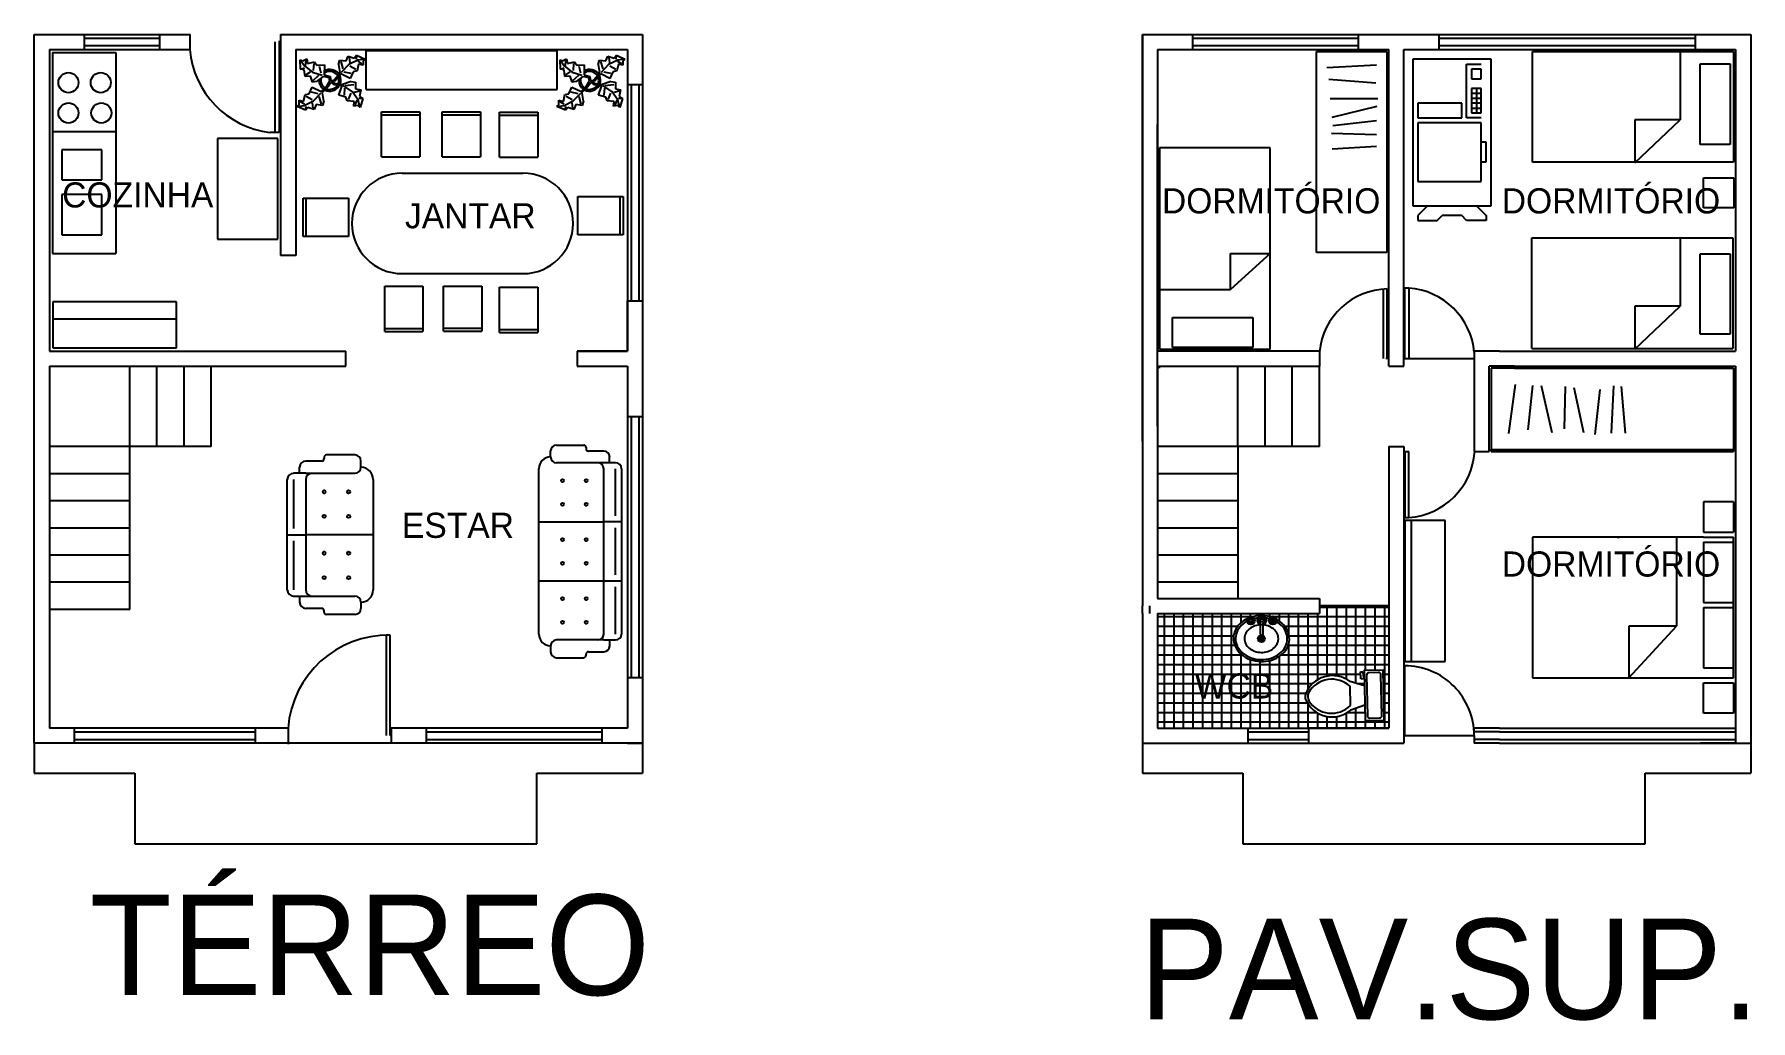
# Model space of a CAD drawing. Header units: millimetres. Extents: x -25 to 177, y -4701 to 789.
# Drawn here: x 74.48 to 91.56, y 387.17 to 396.98 of the extents above; entities that cross this region are included whole.
import ezdxf

# ---------------------------------------------------------------- set-up
doc = ezdxf.new("R2010")
doc.units = ezdxf.units.MM
doc.linetypes.add('0', pattern=[0])
doc.linetypes.add('LÍNEAS_OCULTAS', pattern=[9.525, 6.35, -3.175])
for name, color, linetype in [('cotas textos y ashurados', 246, 'Continuous'), ('ejes', 50, 'LÍNEAS_OCULTAS'), ('marquesina', 230, 'LÍNEAS_OCULTAS'), ('muros', 12, 'Continuous'), ('puertas y mobiliario', 80, 'Continuous'), ('ventanas', 140, 'Continuous')]:
    doc.layers.add(name, color=color, linetype=linetype)
pattern_1 = [(0, (0, 0), (0, 0.09525), []), (90, (0, 0), (-0.09525, 6e-18), [])]

# ---------------------------------------------------------------- blocks, each defined once
blk = doc.blocks.new('Plant - Rubber or Philodendron')
at = {"linetype": 'Continuous'}
for p, q in [((-16.2005, 11.4774), (-13.9899, 8.1064)), ((-16.2005, 11.4774), (-14.8639, 10.7964)), ((-16.0159, 6.3329), (-16.2005, 11.4774)), ((-14.8639, 10.7964), (-12.6195, 11.8975)), ((-13.3174, 8.325), (-13.0735, 11.0065)), ((-12.6195, 11.8975), (-12.1909, 9.4345)), ((-12.1909, 9.4345), (-8.3829, 10.3)), ((-8.3829, 10.3), (-7.0549, 8.501)), ((4.6914, 8.8812), (5.3859, 11.2828)), ((5.3859, 11.2828), (8.8871, 10.7908)), ((5.9878, 10.4842), (7.1971, 6.3869)), ((8.8871, 10.7908), (9.9809, 13.4933)), ((9.9809, 13.4933), (13.3837, 12.301)), ((15.3859, 11.3055), (10.3916, 8.7942)), ((10.5828, 12.6946), (10.8893, 9.7953)), ((13.3837, 12.301), (14.68, 13.9039)), ((14.5816, 13.2037), (14.3848, 11.8033)), ((14.68, 13.9039), (19.3848, 11.8146)), ((15.2875, 10.6053), (17.5907, 9.2105)), ((19.3848, 11.8146), (15.3859, 11.3055)), ((19.3848, 11.8146), (18.1868, 10.9119)), ((18.1868, 10.9119), (18.1925, 8.4119)), ((-14.0069, 5.8704), (-16.0159, 6.3329)), ((-15.3434, 6.5514), (-13.9984, 6.9884)), ((-13.5868, 2.2894), (-14.0069, 5.8704)), ((-13.9899, 8.1064), (-9.5434, 4.7185)), ((-10.6784, 2.491), (-13.5868, 2.2894)), ((-13.1329, 3.1804), (-10.6614, 4.727)), ((-9.5858, -0.8715), (-10.6784, 2.491)), ((-9.5434, 4.7185), (-4.1917, 2.9888)), ((-9.1318, 0.0195), (-5.9793, 2.9025)), ((-8.8369, 9.409), (-9.0894, 5.6095)), ((-7.1228, -0.443), (-3.5248, 2.2131)), ((-7.0549, 8.501), (-3.0284, 8.6941)), ((-4.8529, 4.012), (-5.7184, 7.82)), ((-3.5248, 2.2131), (-3.3011, 2.4355)), ((-3.3011, 2.4355), (-0.5306, 1.7947)), ((-3.0284, 8.6941), (-3.0709, 3.1041)), ((-3.0709, 3.1041), (0.0797, 2.3163)), ((-0.5306, 1.7947), (-0.2255, -0.5527)), ((-0.5306, 1.7947), (-0.5306, 1.7947)), ((0.0797, 2.3163), (0.4866, -0.031)), ((0.4866, -0.031), (2.1141, 0.2298)), ((2.1141, 0.2298), (5.4346, 3.9146)), ((6.1032, 3.6844), (2.8262, -0.031)), ((4.6914, 8.8812), (5.5014, 4.4831)), ((5.4346, 3.9146), (5.5014, 4.4831)), ((11.1089, 1.1958), (6.1032, 3.6844)), ((10.3916, 8.7942), (6.2847, 4.4028)), ((7.7005, 4.8881), (11.5025, 3.9967)), ((14.2977, 6.1031), (10.9934, 7.9956)), ((12.7005, 4.8994), (11.1089, 1.1958)), ((14.8995, 5.3044), (12.7005, 4.8994)), ((15.7909, 9.1065), (14.8995, 5.3044)), ((18.1925, 8.4119), (15.7909, 9.1065)), ((-14.4141, -11.4699), (-13.5228, -7.6679)), ((-13.5228, -7.6679), (-11.3237, -7.2629)), ((-12.921, -8.4665), (-9.6166, -10.359)), ((-11.3237, -7.2629), (-9.7321, -3.5593)), ((-6.3237, -7.2516), (-10.1257, -6.3602)), ((-9.7321, -3.5593), (-4.7264, -6.0479)), ((-7.1228, -0.443), (-9.5858, -0.8715)), ((-9.0148, -11.1577), (-4.9047, -6.8122)), ((-4.611, -12.8477), (-5.8203, -8.7504)), ((-2.019, -3.6148), (-4.7264, -6.0479)), ((-4.1246, -6.8466), (-4.0579, -6.2781)), ((-3.3146, -11.2447), (-4.1246, -6.8466)), ((-4.0579, -6.2781), (-0.9375, -3.1608)), ((-2.019, -3.6148), (-0.2255, -0.5527)), ((-0.9375, -3.1608), (0.5883, -0.8135)), ((0.5883, -0.8135), (2.2447, -2.0916)), ((2.8262, -0.031), (1.3003, -0.5527)), ((1.3003, -0.5527), (2.4193, -1.4655)), ((2.2447, -2.0916), (6.7108, -2.6626)), ((2.4193, -1.4655), (6.895, -2.1175)), ((4.943, -7.9659), (6.7108, -2.6626)), ((8.8321, -9.0266), (4.943, -7.9659)), ((11.6605, -0.5413), (6.895, -2.1175)), ((12.3677, -6.1981), (7.219, -2.6772)), ((8.125, -4.0768), (7.7715, -7.9659)), ((8.3544, -2.7453), (13.1973, -2.1704)), ((9.5392, -11.1479), (8.8321, -9.0266)), ((10.2463, -10.4408), (11.6605, -6.9053)), ((11.6605, -0.5413), (14.1354, -0.8948)), ((15.5496, -10.7943), (12.3677, -6.1981)), ((16.2567, -5.8446), (13.4283, -6.5517)), ((14.1354, -0.8948), (14.1354, -4.4304)), ((14.1354, -4.4304), (16.9638, -5.1375)), ((16.9638, -5.1375), (16.2567, -8.673)), ((16.2567, -8.673), (18.0245, -9.7337)), ((-18.008, -14.1781), (-16.8101, -13.2754)), ((-18.008, -14.1781), (-14.0091, -13.669)), ((-13.3032, -16.2674), (-18.008, -14.1781)), ((-16.8157, -10.7754), (-14.4141, -11.4699)), ((-16.8101, -13.2754), (-16.8157, -10.7754)), ((-13.9107, -12.9688), (-16.2139, -11.574)), ((-14.0091, -13.669), (-9.0148, -11.1577)), ((-12.0069, -14.6645), (-13.3032, -16.2674)), ((-13.2048, -15.5672), (-13.008, -14.1668)), ((-8.6042, -15.8568), (-12.0069, -14.6645)), ((-9.206, -15.0581), (-9.5126, -12.1588)), ((-7.5103, -13.1543), (-8.6042, -15.8568)), ((-4.0092, -13.6463), (-7.5103, -13.1543)), ((-3.3146, -11.2447), (-4.0092, -13.6463)), ((13.4283, -11.5015), (9.5392, -11.1479)), ((13.0748, -13.9763), (13.4283, -11.5015)), ((15.5496, -13.6228), (13.0748, -13.9763)), ((14.8425, -10.7943), (13.7819, -13.2692)), ((16.6103, -14.6834), (15.5496, -10.7943)), ((16.6103, -14.6834), (15.5496, -13.6228)), ((17.3174, -9.7337), (15.9032, -9.7337)), ((18.0245, -9.7337), (16.6103, -14.6834))]:
    blk.add_line(p, q, dxfattribs=at)
for centre, radius, start, end in [((0.0308, 0.1664), 6, 178.6147, 235.1169), ((0.0308, 0.1664), 5, 168.1647, 238.6725), ((0, 0), 6.1275, 34.37569, 120.1028), ((-0.0601, -0.2075), 5.2461, 33.82192, 124.9414), ((-0.2664, 0.1682), 5.2775, 338.4094, 20.03007), ((-0.098, 0.1364), 6.1288, 341.2017, 26.09184), ((-0.0234, 0.3825), 6.1492, 242.5812, 331.2714), ((-0.1102, 0.4886), 5.2883, 247.3711, 327.472)]:
    blk.add_arc(centre, radius, start, end, dxfattribs=at)
blk = doc.blocks.new('Copy Machine')
at = {"linetype": 'Continuous'}
for p, q in [((0, 0), (0, -16)), ((30, 0), (0, 0)), ((30, -16), (30, 0)), ((-3, -1), (-3, -5)), ((-2, -1), (-3, -1)), ((0, -3), (-2, -1)), ((5, -1), (5, -14)), ((17, -1), (5, -1)), ((17, -14), (17, -1)), ((18, -1), (18, -10)), ((21, -1), (18, -1)), ((21, -10), (21, -1)), ((-3, -5), (-2, -6)), ((-2, -10), (-2, -6)), ((-3, -11), (-2, -10)), ((18, -10), (21, -10)), ((-3, -15), (-3, -11)), ((0, -13), (-2, -15)), ((5, -14), (17, -14)), ((9, -14), (9, -15)), ((13, -15), (13, -14)), ((18, -14), (18, -11)), ((18, -11), (29, -11)), ((24, -12), (19, -12)), ((19, -12), (19, -14)), ((24, -13), (19, -13)), ((19, -14), (24, -14)), ((20, -12), (20, -14)), ((21, -14), (21, -12)), ((22, -12), (22, -14)), ((23, -14), (23, -12)), ((24, -14), (24, -12)), ((28, -12), (26, -12)), ((26, -12), (26, -14)), ((26, -14), (28, -14)), ((28, -14), (28, -12)), ((29, -11), (29, -14)), ((-2, -15), (-3, -15)), ((0, -16), (30, -16)), ((9, -15), (13, -15))]:
    blk.add_line(p, q, dxfattribs=at)
blk = doc.blocks.new('Toilet - top')
for p, q in [((9.5, -6), (9.5, -2)), ((-10, -8.5), (-8, -8.5)), ((-10, -9.5), (-10, -8.5)), ((-7, -9.5), (-10, -9.5)), ((-8, -8.5), (-8, -8)), ((-7, -8), (-7, -9.5)), ((-4, -8), (-6, -14)), ((4, -14), (-4, -14)), ((4, -8), (6, -14))]:
    blk.add_line(p, q)
blk.add_lwpolyline([(10.5, -8), (10.5, 0), (-10.5, 0), (-10.5, -8)], close=True)
for points in [[(-9.5, -2), (-9.5, -6)], [(8.5, -1), (-8.5, -1)], [(-8.5, -7), (8.5, -7)]]:
    blk.add_lwpolyline(points)
for centre, radius, start, end in [((-8.62, -1.88), 0.884, 81.8699, 188.1301), ((-8.62, -6.12), 0.884, 171.8699, 278.1301), ((8.62, -1.88), 0.884, 351.8699, 98.1301), ((8.62, -6.12), 0.884, 261.8699, 8.1301), ((3.52, -21.58), 12.17, 141.46911, 247.97143), ((4.2, -21.82), 11.33, 136.36773, 238.94682), ((-3.52, -21.58), 12.17, 292.02843, 38.53071), ((-4.2, -21.82), 11.33, 301.05301, 43.63209), ((0, -27.88), 4, 245.73182, 294.26817), ((0, -29), 4, 254.86053, 285.13947)]:
    blk.add_arc(centre, radius, start, end)
blk = doc.blocks.new('Sink - Oval top')
for p, q in [((-1, 0), (1, 0)), ((0, 1), (0, -1))]:
    blk.add_line(p, q)
at = {"linetype": 'Continuous'}
for points in [[(-12.23, 0.39, 0.117634), (-11.46, -3.36, 0.104469), (-8.88, -6.8, 0.090016), (-5.08, -9.07, 0.08192), (-0.32, -10.02, 0.08192), (4.49, -9.38, 0.090016), (8.42, -7.36, 0.104469), (11.22, -4.09, 0.117634), (12.23, -0.39, 0.117634), (11.46, 3.36, 0.104469), (8.88, 6.8, 0.090016), (5.08, 9.07, 0.08192), (0.32, 10.02, 0.08192), (-4.49, 9.38, 0.090016), (-8.42, 7.36, 0.104469), (-11.22, 4.09, 0.117634)], [(-11.29, 0.16, 0.118622), (-10.52, -3.25, 0.104678), (-8.07, -6.36, 0.089562), (-4.54, -8.37, 0.081185), (-0.13, -9.15, 0.081185), (4.3, -8.49, 0.089562), (7.89, -6.58, 0.104678), (10.42, -3.55, 0.118622), (11.29, -0.16, 0.118622), (10.52, 3.25, 0.104678), (8.07, 6.36, 0.089562), (4.54, 8.37, 0.081185), (0.13, 9.15, 0.081185), (-4.3, 8.49, 0.089562), (-7.89, 6.58, 0.104678), (-10.42, 3.55, 0.118622)], [(-7.42, 0.08, 0.118283), (-6.91, -2.17, 0.104607), (-5.29, -4.21, 0.089718), (-2.97, -5.53, 0.081436), (-0.07, -6.04, 0.081436), (2.84, -5.59, 0.089718), (5.2, -4.33, 0.104607), (6.86, -2.32, 0.118283), (7.42, -0.08, 0.118283), (6.91, 2.17, 0.104607), (5.29, 4.21, 0.089718), (2.97, 5.53, 0.081436), (0.07, 6.04, 0.081436), (-2.84, 5.59, 0.089718), (-5.2, 4.33, 0.104607), (-6.86, 2.32, 0.118283)]]:
    blk.add_lwpolyline(points, format="xyb", close=True, dxfattribs=at)
for radius in [1.5, 1]:
    blk.add_circle((0, 0), radius)
blk = doc.blocks.new('Faucet - Bathroom top')
for p, q in [((-4.107, 0.125), (-4.375, 0.125)), ((-3.75, 0.4788), (-3.75, 0.75)), ((-3.5, 0.482), (-3.5, 0.75)), ((-3.1461, 0.125), (-2.875, 0.125)), ((3.143, 0.125), (2.875, 0.125)), ((3.5, 0.4788), (3.5, 0.75)), ((3.75, 0.482), (3.75, 0.75)), ((4.1039, 0.125), (4.375, 0.125)), ((-4.1039, -0.125), (-4.375, -0.125)), ((-3.75, -0.4821), (-3.75, -0.75)), ((-3.5, -0.4789), (-3.5, -0.75)), ((-3.143, -0.125), (-2.875, -0.125)), ((-0.5, -0.8639), (-0.5, -4.5)), ((0.5, -4.5), (0.5, -0.8631)), ((3.1461, -0.125), (2.875, -0.125)), ((3.5, -0.4821), (3.5, -0.75)), ((3.75, -0.4789), (3.75, -0.75)), ((4.107, -0.125), (4.375, -0.125))]:
    blk.add_line(p, q)
for centre, radius in [((-3.625, 0), 1.375), ((-4.625, 0), 0.2795), ((-3.625, 0), 0.5), ((-3.625, 1), 0.2795), ((-2.625, 0), 0.2795), ((0, 0), 0.5), ((3.625, 0), 1.375), ((2.625, 0), 0.2795), ((3.625, 0), 0.5), ((3.625, 1), 0.2795), ((4.625, 0), 0.2795), ((-3.625, -1), 0.2795), ((3.625, -1), 0.2795)]:
    blk.add_circle(centre, radius)
for centre, radius, start, end in [((-3.625, 0), 1, 105.2407, 164.2093), ((-3.625, 0), 1, 16.44125, 74.07887), ((0, 0), 1.5, 289.6514, 250.3603), ((0, 0), 1, 300.3431, 239.7554), ((3.625, 0), 1, 106.12, 164.0884), ((3.625, 0), 1, 16.23422, 73.90469), ((-3.625, 0), 1, 196.2342, 253.9047), ((-3.625, 0), 1, 286.12, 344.0884), ((0, -4.5), 0.5, 180, 0), ((3.625, 0), 1, 196.4413, 254.0789), ((3.625, 0), 1, 285.2407, 344.2093)]:
    blk.add_arc(centre, radius, start, end)

msp = doc.modelspace()

# ---------------------------------------------------------------- hatches: boundary and pattern name
at = {"layer": 'cotas textos y ashurados'}
h = msp.add_hatch(dxfattribs=at)
h.set_pattern_fill('NET,_O', color=256, scale=0.03)
h.set_pattern_definition(pattern_1)
h.paths.add_polyline_path([(86.136, 391.223), (85.656, 391.223), (85.656, 390.724), (86.136, 390.724)])
h.paths.add_polyline_path([(87.956, 391.301), (87.266, 391.301), (87.266, 391.223), (87.006, 391.223), (86.136, 391.223), (86.136, 390.724), (87.956, 390.724)])
h.paths.add_polyline_path([(86.968, 390.964, -0.117634), (86.945, 390.88, -0.104469), (86.881, 390.805, -0.090016), (86.791, 390.759, -0.08192), (86.682, 390.745, -0.08192), (86.574, 390.766, -0.090016), (86.487, 390.818, -0.104469), (86.428, 390.896, -0.117634), (86.411, 390.982, -0.117634), (86.434, 391.066, -0.104469), (86.498, 391.14, -0.049675), (86.545, 391.17, -0.455127), (86.604, 391.191, -0.068923), (86.697, 391.201, -0.061036), (86.778, 391.188, -0.562896), (86.844, 391.161, -0.051661), (86.891, 391.128, -0.104469), (86.95, 391.049, -0.117634)], flags=16)
h.paths.add_polyline_path([(86.946, 390.969, -0.118622), (86.926, 390.892, -0.104678), (86.869, 390.823, -0.089562), (86.787, 390.78, -0.081185), (86.686, 390.765, -0.081185), (86.586, 390.782, -0.089562), (86.506, 390.828, -0.104678), (86.45, 390.899, -0.118622), (86.432, 390.976, -0.118622), (86.452, 391.054, -0.104678), (86.51, 391.123, -0.044542), (86.548, 391.148, -0.235045), (86.545, 391.155, -0.455903), (86.555, 391.163, -0.257992), (86.575, 391.184, -1.15105), (86.592, 391.184, -0.180147), (86.609, 391.171, -0.037247), (86.655, 391.179, -0.553925), (86.732, 391.178, -0.035508), (86.776, 391.168, -0.206316), (86.794, 391.184, -1.15105), (86.811, 391.184, -0.257992), (86.832, 391.163, -0.455903), (86.842, 391.155, -0.455903), (86.832, 391.146, -0.00526), (86.832, 391.146, -0.048093), (86.873, 391.117, -0.104678), (86.929, 391.047, -0.118622)], flags=0)
h.paths.add_polyline_path([(86.858, 390.971, -0.118283), (86.845, 390.92, -0.104607), (86.808, 390.874, -0.089718), (86.754, 390.846, -0.081436), (86.688, 390.835, -0.081436), (86.622, 390.847, -0.089718), (86.569, 390.877, -0.104607), (86.532, 390.923, -0.118283), (86.52, 390.975, -0.118283), (86.533, 391.026, -0.104607), (86.571, 391.071, -0.089718), (86.625, 391.1, -0.066147), (86.678, 391.11), (86.678, 391.128, -3.732051), (86.708, 391.128), (86.708, 391.109, -0.06), (86.757, 391.099, -0.089718), (86.81, 391.069, -0.104607), (86.846, 391.022, -0.118283)], flags=0)
h.paths.add_polyline_path([(86.807, 391.14), (86.807, 391.132, -0.284079), (86.811, 391.124, -1.072684), (86.794, 391.126, -0.257992), (86.774, 391.146, -0.455903), (86.764, 391.155, -0.791418), (86.78, 391.158), (86.788, 391.158, -0.881018), (86.818, 391.155, -0.341999)], flags=0)
h.paths.add_polyline_path([(86.723, 390.973, -1), (86.655, 390.973, -1)], flags=0)
h.paths.add_polyline_path([(86.712, 390.973, -1), (86.667, 390.973, -1)], flags=0)
h.paths.add_polyline_path([(86.678, 391.155, -1), (86.708, 391.155, -1)], flags=0)
h.paths.add_polyline_path([(86.613, 391.146, -0.257992), (86.592, 391.126, -1.072684), (86.575, 391.124, -0.284079), (86.58, 391.132), (86.58, 391.14, -0.341999), (86.569, 391.155, -0.881018), (86.598, 391.158), (86.606, 391.158, -0.791418), (86.622, 391.155, -0.455903)], flags=0)
h = msp.add_hatch(dxfattribs=at)
h.set_pattern_fill('NET,_O', color=256, scale=0.03)
h.set_pattern_definition(pattern_1)
h.paths.add_polyline_path([(86.136, 390.724), (85.656, 390.724), (85.656, 390.083), (86.136, 390.083)])
h = msp.add_hatch(dxfattribs=at)
h.set_pattern_fill('NET,_O', color=256, scale=0.03)
h.set_pattern_definition(pattern_1)
h.paths.add_polyline_path([(87.956, 390.724), (86.136, 390.724), (86.136, 390.083), (87.956, 390.083)])
h.paths.add_polyline_path([(87.126, 390.418, -0.501317), (87.571, 390.546), (87.714, 390.501), (87.712, 390.573), (87.677, 390.572), (87.675, 390.643), (87.699, 390.643), (87.7, 390.596), (87.712, 390.596), (87.71, 390.656), (87.9, 390.66), (87.911, 390.162), (87.721, 390.158), (87.718, 390.312), (87.577, 390.261, -0.501323), (87.127, 390.369, -0.132891)], flags=16)
h.paths.add_polyline_path([(87.157, 390.433, -0.48008), (87.572, 390.498), (87.576, 390.309, -0.48008), (87.159, 390.355, -0.215004)], flags=0)
h.paths.add_polyline_path([(87.735, 390.609, -0.5), (87.758, 390.633), (87.853, 390.635, -0.5), (87.877, 390.612), (87.886, 390.209, -0.5), (87.863, 390.185), (87.768, 390.183, -0.5), (87.744, 390.206)], flags=0)

# ---------------------------------------------------------------- linework, layer by layer
at = {"layer": 'ejes'}
for p, q in [((74.633, 396.833), (76.033, 396.833)), ((74.633, 396.833), (74.983, 396.833)), ((74.983, 396.833), (75.733, 396.833)), ((76.933, 396.908), (76.913, 396.908)), ((76.928, 396.908), (76.918, 396.908)), ((76.933, 396.908), (76.923, 396.908)), ((80.383, 396.833), (80.383, 393.833)), ((80.383, 396.833), (80.383, 396.483)), ((80.383, 393.833), (80.383, 394.333)), ((80.383, 393.833), (79.883, 393.833)), ((87.956, 393.758), (87.926, 393.758)), ((87.956, 393.758), (87.936, 393.758)), ((87.951, 393.758), (87.941, 393.758)), ((87.956, 393.758), (87.946, 393.758)), ((87.956, 393.758), (87.946, 393.758)), ((88.106, 393.758), (88.806, 393.758)), ((88.106, 393.758), (88.806, 393.758)), ((88.106, 393.758), (88.126, 393.758)), ((88.106, 393.758), (88.116, 393.758)), ((80.383, 393.683), (80.383, 393.183)), ((85.656, 393.683), (87.056, 393.683)), ((85.656, 393.683), (87.056, 393.683)), ((85.581, 391.223), (85.581, 391.298)), ((78.023, 391.007), (77.983, 391.007)), ((78.033, 390.008), (78.023, 390.008)), ((87.956, 390.083), (87.156, 390.083)), ((88.106, 390.008), (88.806, 390.008)), ((88.79, 390.008), (88.79, 390.008)), ((91.406, 389.933), (91.056, 389.933))]:
    msp.add_line(p, q, dxfattribs=at)
msp.add_arc((78.003, 390.008), 0.999, 184.3068, 184.9354, dxfattribs=at)
at = {"layer": 'marquesina'}
for p, q in [((74.483, 389.933), (74.483, 389.633)), ((80.533, 389.933), (80.533, 389.633)), ((85.506, 389.933), (85.506, 389.633)), ((91.556, 389.933), (91.556, 389.633)), ((74.483, 389.633), (75.483, 389.633)), ((75.483, 389.633), (75.483, 388.933)), ((79.483, 388.933), (79.483, 389.633)), ((79.483, 389.633), (80.533, 389.633)), ((85.506, 389.633), (86.506, 389.633)), ((86.506, 389.633), (86.506, 388.933)), ((90.506, 388.933), (90.506, 389.633)), ((90.506, 389.633), (91.556, 389.633)), ((75.483, 388.933), (79.483, 388.933)), ((86.506, 388.933), (90.506, 388.933))]:
    msp.add_line(p, q, dxfattribs=at)
at = {"layer": 'muros'}
for p, q in [((74.483, 396.983), (76.033, 396.983)), ((74.483, 389.933), (74.483, 396.983)), ((74.983, 396.833), (74.983, 396.983)), ((75.733, 396.833), (75.733, 396.983)), ((76.033, 396.833), (76.033, 396.983)), ((76.933, 396.983), (76.933, 394.783)), ((76.933, 396.983), (80.533, 396.983)), ((80.533, 396.983), (80.533, 389.933)), ((85.506, 396.983), (85.506, 391.298)), ((85.506, 396.983), (91.556, 396.983)), ((85.506, 392.936), (85.506, 396.983)), ((86.006, 396.833), (86.006, 396.983)), ((87.656, 396.833), (87.656, 396.983)), ((88.456, 396.833), (88.456, 396.983)), ((91.006, 396.833), (91.006, 396.983)), ((91.556, 396.983), (91.556, 389.933)), ((74.633, 396.833), (76.033, 396.833)), ((74.633, 396.833), (74.633, 393.833)), ((76.033, 396.803), (76.033, 396.803)), ((77.083, 396.833), (80.383, 396.833)), ((77.085, 396.833), (77.085, 394.783)), ((80.383, 396.833), (80.383, 393.833)), ((85.656, 396.833), (85.656, 393.833)), ((85.656, 396.833), (87.956, 396.833)), ((87.956, 393.683), (87.956, 396.833)), ((88.106, 393.683), (88.106, 396.833)), ((88.106, 396.833), (91.406, 396.833)), ((91.406, 396.833), (91.406, 393.833)), ((80.383, 396.483), (80.533, 396.483)), ((85.656, 393.086), (85.656, 396.086)), ((77.083, 394.783), (76.933, 394.783)), ((80.383, 394.333), (80.533, 394.333)), ((74.633, 393.833), (77.583, 393.833)), ((77.583, 393.683), (77.583, 393.833)), ((79.883, 393.833), (79.883, 393.683)), ((79.883, 393.833), (80.383, 393.833)), ((87.266, 393.833), (85.656, 393.833)), ((87.266, 393.833), (87.266, 393.683)), ((89.056, 393.833), (88.806, 393.833)), ((88.806, 393.833), (88.806, 392.833)), ((89.056, 393.833), (91.406, 393.833)), ((74.633, 393.683), (74.633, 390.083)), ((74.633, 393.683), (77.583, 393.683)), ((79.883, 393.683), (80.383, 393.683)), ((80.383, 393.683), (80.383, 390.083)), ((85.656, 393.683), (85.656, 391.373)), ((85.656, 393.683), (87.266, 393.683)), ((85.676, 393.663), (85.676, 393.683)), ((87.956, 393.683), (88.106, 393.683)), ((89.206, 393.683), (88.956, 393.683)), ((88.956, 392.833), (88.956, 393.683)), ((89.206, 393.683), (91.406, 393.683)), ((91.406, 393.683), (91.406, 390.083)), ((80.383, 393.183), (80.533, 393.183)), ((87.956, 392.883), (87.956, 390.083)), ((87.956, 392.883), (88.106, 392.883)), ((88.106, 392.883), (88.106, 389.933)), ((88.806, 392.833), (88.956, 392.833)), ((85.656, 391.373), (87.006, 391.373)), ((87.006, 391.373), (87.266, 391.373)), ((87.266, 391.373), (87.266, 391.223)), ((85.506, 391.223), (85.506, 391.298)), ((85.506, 391.223), (85.506, 389.933)), ((85.656, 391.223), (85.656, 390.083)), ((85.656, 391.223), (87.006, 391.223)), ((87.006, 391.223), (87.266, 391.223)), ((80.533, 390.583), (80.383, 390.583)), ((77.008, 390.083), (74.633, 390.083)), ((74.883, 389.933), (74.883, 390.083)), ((76.683, 389.933), (76.683, 390.083)), ((77.008, 390.083), (77.008, 389.933)), ((80.383, 390.083), (78.033, 390.083)), ((78.033, 390.083), (78.033, 389.933)), ((78.383, 389.933), (78.383, 390.083)), ((80.133, 389.933), (80.133, 390.083)), ((85.656, 390.083), (87.956, 390.083)), ((86.556, 389.933), (86.556, 390.083)), ((87.156, 390.083), (87.156, 389.933)), ((88.806, 390.008), (88.806, 390.083)), ((89.056, 390.083), (88.806, 390.083)), ((88.806, 390.008), (88.806, 389.933)), ((89.056, 390.083), (91.406, 390.083)), ((91.406, 390.083), (91.406, 389.933)), ((77.008, 389.933), (74.483, 389.933)), ((80.533, 389.933), (75.805, 389.933)), ((80.383, 389.933), (78.033, 389.933)), ((80.383, 389.933), (80.533, 389.933)), ((85.506, 389.933), (88.106, 389.933)), ((89.056, 389.933), (88.806, 389.933)), ((89.056, 389.933), (91.556, 389.933)), ((80.483, 389.633), (80.483, 389.633))]:
    msp.add_line(p, q, dxfattribs=at)
at = {"layer": 'puertas y mobiliario'}
for p, q in [((74.663, 396.803), (75.293, 396.803)), ((74.663, 396.803), (74.663, 394.803)), ((75.293, 396.803), (75.293, 394.803)), ((76.878, 396.008), (76.878, 396.908)), ((76.918, 396.908), (76.918, 396.008)), ((77.783, 396.433), (77.783, 396.823)), ((77.783, 396.823), (79.683, 396.823)), ((79.683, 396.433), (79.683, 396.823)), ((87.236, 394.813), (87.236, 396.813)), ((87.236, 396.813), (87.936, 396.813)), ((87.936, 396.813), (87.936, 394.813)), ((89.386, 395.713), (89.386, 396.813)), ((89.386, 396.813), (91.386, 396.813)), ((90.853, 396.807), (90.853, 396.132)), ((91.386, 396.813), (91.386, 395.713)), ((87.339, 396.653), (87.834, 396.68)), ((91.052, 395.889), (91.052, 396.689)), ((91.052, 396.689), (91.352, 396.689)), ((91.352, 396.689), (91.352, 395.889)), ((77.783, 396.433), (79.683, 396.433)), ((87.36, 396.536), (87.827, 396.502)), ((87.373, 396.344), (87.847, 396.344)), ((87.394, 396.159), (87.84, 396.269)), ((77.937, 395.764), (77.937, 396.214)), ((77.937, 396.214), (78.317, 396.214)), ((77.937, 396.184), (78.317, 396.184)), ((78.317, 396.214), (78.317, 395.764)), ((78.54, 395.764), (78.54, 396.214)), ((78.54, 396.214), (78.92, 396.214)), ((78.54, 396.184), (78.92, 396.184)), ((78.92, 396.214), (78.92, 395.764)), ((79.111, 396.21), (79.491, 396.21)), ((79.111, 395.76), (79.111, 396.21)), ((79.111, 396.18), (79.491, 396.18)), ((79.491, 396.21), (79.491, 395.76)), ((87.401, 396.077), (87.834, 396.125)), ((90.853, 396.132), (90.403, 396.132)), ((90.403, 396.132), (90.403, 395.705)), ((90.403, 395.705), (90.853, 396.132)), ((74.664, 396.016), (75.296, 396.016)), ((76.904, 395.947), (76.304, 395.947)), ((76.304, 395.947), (76.304, 394.947)), ((76.913, 396.008), (76.828, 396.008)), ((76.913, 396.008), (76.873, 396.008)), ((76.918, 396.008), (76.878, 396.008)), ((76.904, 394.947), (76.904, 395.947)), ((87.387, 396.001), (87.834, 395.988)), ((75.156, 395.835), (74.756, 395.835)), ((74.756, 395.835), (74.756, 395.535)), ((75.156, 395.535), (75.156, 395.835)), ((77.937, 395.764), (78.317, 395.764)), ((78.54, 395.764), (78.92, 395.764)), ((79.111, 395.76), (79.491, 395.76)), ((86.776, 395.853), (85.676, 395.853)), ((85.676, 395.853), (85.676, 393.853)), ((86.776, 393.853), (86.776, 395.853)), ((87.394, 395.844), (87.834, 395.871)), ((91.352, 395.889), (91.052, 395.889)), ((78.143, 395.603), (79.343, 395.603)), ((91.386, 395.713), (89.386, 395.713)), ((74.756, 395.535), (75.156, 395.535)), ((91.088, 395.256), (91.088, 395.556)), ((91.088, 395.556), (91.388, 395.556)), ((91.388, 395.556), (91.388, 395.256)), ((75.156, 395.389), (74.756, 395.389)), ((74.756, 395.389), (74.756, 394.989)), ((75.156, 394.989), (75.156, 395.389)), ((77.157, 395.353), (77.607, 395.353)), ((77.157, 394.973), (77.157, 395.353)), ((77.187, 394.973), (77.187, 395.353)), ((77.607, 395.353), (77.607, 394.973)), ((79.889, 395.37), (80.339, 395.37)), ((79.889, 394.99), (79.889, 395.37)), ((80.309, 395.37), (80.309, 394.99)), ((80.339, 395.37), (80.339, 394.99)), ((91.388, 395.256), (91.088, 395.256)), ((74.756, 394.989), (75.156, 394.989)), ((76.304, 394.947), (76.904, 394.947)), ((77.607, 394.973), (77.157, 394.973)), ((80.339, 394.99), (79.889, 394.99)), ((89.38, 393.86), (89.38, 394.96)), ((89.38, 394.96), (91.38, 394.96)), ((90.853, 394.953), (90.853, 394.279)), ((91.38, 394.96), (91.38, 393.86)), ((74.663, 394.803), (75.293, 394.803)), ((86.382, 394.445), (86.382, 394.802)), ((86.382, 394.802), (86.777, 394.802)), ((86.777, 394.802), (86.382, 394.445)), ((87.936, 394.813), (87.236, 394.813)), ((91.052, 394.8), (91.352, 394.8)), ((91.052, 394), (91.052, 394.8)), ((91.352, 394.8), (91.352, 394)), ((78.143, 394.603), (79.343, 394.603)), ((77.969, 394.027), (77.969, 394.477)), ((77.969, 394.477), (78.349, 394.477)), ((78.349, 394.477), (78.349, 394.027)), ((78.554, 394.48), (78.934, 394.48)), ((78.554, 394.03), (78.554, 394.48)), ((78.934, 394.48), (78.934, 394.03)), ((79.111, 394.468), (79.491, 394.468)), ((79.111, 394.018), (79.111, 394.468)), ((79.491, 394.468), (79.491, 394.018)), ((85.68, 394.445), (86.382, 394.445)), ((87.901, 394.449), (87.901, 393.758)), ((87.941, 393.758), (87.941, 394.451)), ((88.116, 393.758), (88.116, 394.461)), ((88.116, 394.461), (88.156, 394.461)), ((88.156, 394.461), (88.156, 393.758)), ((75.896, 394.324), (74.666, 394.324)), ((74.666, 394.324), (74.666, 393.864)), ((75.896, 393.864), (75.896, 394.324)), ((90.403, 393.852), (90.853, 394.279)), ((90.853, 394.279), (90.403, 394.279)), ((90.403, 394.279), (90.403, 393.852)), ((74.669, 394.154), (75.894, 394.154)), ((77.969, 394.057), (78.349, 394.057)), ((78.554, 394.06), (78.934, 394.06)), ((79.111, 394.048), (79.491, 394.048)), ((85.804, 393.868), (85.804, 394.168)), ((85.804, 394.168), (86.604, 394.168)), ((86.604, 394.168), (86.604, 393.868)), ((74.666, 393.864), (75.896, 393.864)), ((77.969, 394.027), (78.349, 394.027)), ((78.554, 394.03), (78.934, 394.03)), ((79.111, 394.018), (79.491, 394.018)), ((86.604, 393.868), (85.804, 393.868)), ((91.352, 394), (91.052, 394)), ((85.676, 393.853), (86.776, 393.853)), ((89.38, 393.86), (91.38, 393.86)), ((75.433, 392.883), (75.433, 393.683)), ((75.703, 392.883), (75.703, 393.683)), ((75.973, 392.883), (75.973, 393.683)), ((76.243, 392.883), (76.243, 393.683)), ((86.456, 392.883), (86.456, 393.683)), ((86.726, 392.883), (86.726, 393.683)), ((86.996, 392.883), (86.996, 393.683)), ((87.266, 392.883), (87.266, 393.683)), ((89.206, 393.663), (88.976, 393.663)), ((88.976, 393.663), (88.976, 392.833)), ((89.206, 393.663), (91.386, 393.663)), ((91.386, 393.663), (91.386, 392.833)), ((89.213, 393.499), (89.147, 393.012)), ((89.386, 393.49), (89.338, 393.051)), ((89.472, 393.49), (89.577, 393.022)), ((89.711, 393.48), (89.701, 393.06)), ((89.797, 393.471), (89.892, 393.022)), ((90.055, 393.452), (90.007, 393.003)), ((90.192, 393.487), (90.169, 393.015)), ((90.268, 393.48), (90.306, 393.015)), ((76.243, 392.883), (74.633, 392.883)), ((75.433, 391.263), (75.433, 392.883)), ((86.456, 392.883), (85.656, 392.883)), ((87.266, 392.883), (86.456, 392.883)), ((86.456, 392.883), (86.456, 391.373)), ((88.976, 392.833), (88.976, 392.853)), ((88.976, 392.853), (91.386, 392.853)), ((88.116, 392.833), (88.116, 392.177)), ((88.116, 392.833), (88.156, 392.833)), ((88.156, 392.177), (88.156, 392.833)), ((88.976, 392.833), (91.386, 392.833)), ((75.433, 392.613), (74.633, 392.613)), ((86.456, 392.613), (85.656, 392.613)), ((75.433, 392.343), (74.633, 392.343)), ((86.456, 392.343), (85.656, 392.343)), ((91.386, 392.333), (91.086, 392.333)), ((91.086, 392.333), (91.086, 392.033)), ((91.386, 392.333), (91.386, 392.033)), ((88.116, 392.177), (88.156, 392.177)), ((75.433, 392.073), (74.633, 392.073)), ((86.456, 392.073), (85.656, 392.073)), ((88.516, 392.148), (88.116, 392.148)), ((88.116, 392.148), (88.116, 390.746)), ((88.18, 392.142), (88.18, 390.745)), ((88.516, 390.746), (88.516, 392.148)), ((91.086, 392.033), (91.386, 392.033)), ((91.086, 391.983), (89.386, 391.983)), ((89.386, 391.983), (89.386, 390.583)), ((90.235, 391.98), (90.237, 391.973)), ((90.819, 391.982), (90.819, 391.097)), ((91.086, 391.983), (91.386, 391.983)), ((91.086, 391.933), (91.386, 391.933)), ((91.086, 391.933), (91.086, 391.333)), ((91.386, 390.583), (91.386, 391.983)), ((75.433, 391.803), (74.633, 391.803)), ((86.456, 391.803), (85.656, 391.803)), ((75.433, 391.533), (74.633, 391.533)), ((86.456, 391.533), (85.656, 391.533)), ((91.086, 391.333), (91.386, 391.333)), ((75.433, 391.263), (74.633, 391.263)), ((87.265, 391.301), (87.956, 391.301)), ((91.086, 391.283), (91.386, 391.283)), ((91.086, 391.283), (91.086, 390.683)), ((77.983, 391.007), (77.983, 390.008)), ((78.023, 390.008), (78.023, 391.007)), ((90.819, 391.097), (90.345, 391.097)), ((90.345, 391.097), (90.345, 390.582)), ((90.345, 390.582), (90.819, 391.097)), ((88.113, 390.702), (88.113, 390.008)), ((88.116, 390.746), (88.516, 390.746)), ((91.086, 390.683), (91.386, 390.683)), ((89.386, 390.583), (91.386, 390.583)), ((91.086, 390.233), (91.086, 390.533)), ((91.086, 390.533), (91.386, 390.533)), ((91.386, 390.533), (91.386, 390.233)), ((91.386, 390.233), (91.086, 390.233))]:
    msp.add_line(p, q, dxfattribs=at)
at = {"layer": 'puertas y mobiliario', "linetype": '0'}
for p, q in [((79.678, 392.897), (79.948, 392.897)), ((79.972, 392.874), (79.972, 392.862)), ((77.122, 392.617), (77.122, 392.678)), ((77.342, 392.739), (77.183, 392.739)), ((77.366, 392.775), (77.366, 392.763)), ((77.671, 392.8), (77.39, 392.8)), ((77.732, 392.678), (77.732, 392.739)), ((79.619, 392.78), (79.619, 392.839)), ((80.148, 392.721), (79.678, 392.721)), ((79.995, 392.839), (80.148, 392.839)), ((80.265, 392.721), (80.148, 392.721)), ((80.206, 392.721), (80.206, 392.78)), ((77, 391.457), (77, 392.555)), ((77.183, 392.617), (77.061, 392.617)), ((77.061, 392.555), (77.061, 392.067)), ((77.183, 392.617), (77.671, 392.617)), ((77.183, 392.555), (77.183, 391.457)), ((77.854, 392.555), (77.854, 391.457)), ((79.502, 391.018), (79.502, 392.663)), ((80.148, 391.018), (80.148, 392.663)), ((80.265, 392.193), (80.265, 392.663)), ((80.324, 392.663), (80.324, 391.018)), ((77, 392.006), (77.061, 392.006)), ((77.061, 392.006), (77.183, 392.006)), ((77.854, 392.006), (77.183, 392.006)), ((79.502, 392.134), (80.148, 392.134)), ((80.265, 392.134), (80.148, 392.134)), ((80.324, 392.134), (80.265, 392.134)), ((80.265, 391.606), (80.265, 392.075)), ((77.061, 391.945), (77.061, 391.457)), ((79.502, 391.547), (80.324, 391.547)), ((80.265, 391.018), (80.265, 391.488)), ((77.061, 391.396), (77.183, 391.396)), ((77.122, 391.396), (77.122, 391.335)), ((77.183, 391.396), (77.671, 391.396)), ((77.732, 391.335), (77.732, 391.274)), ((77.342, 391.274), (77.183, 391.274)), ((77.366, 391.237), (77.366, 391.249)), ((77.671, 391.213), (77.39, 391.213)), ((79.619, 390.901), (79.619, 390.842)), ((80.148, 390.96), (79.678, 390.96)), ((79.972, 390.807), (79.972, 390.819)), ((79.995, 390.842), (80.148, 390.842)), ((80.148, 390.96), (80.265, 390.96)), ((80.206, 390.96), (80.206, 390.901)), ((79.678, 390.782), (79.948, 390.782))]:
    msp.add_line(p, q, dxfattribs=at)
at = {"layer": 'puertas y mobiliario'}
for centre in [(74.823, 396.503), (75.144, 396.503), (74.823, 396.201), (75.15, 396.201)]:
    msp.add_circle(centre, 0.1, dxfattribs=at)
at = {"layer": 'puertas y mobiliario', "linetype": '0'}
for centre, radius in [((79.737, 392.545), 0.0149), ((79.972, 392.545), 0.0149), ((77.366, 392.433), 0.0155), ((77.61, 392.433), 0.0155), ((77.366, 392.189), 0.0155), ((77.61, 392.189), 0.0155), ((79.737, 392.31), 0.0149), ((79.972, 392.31), 0.0149), ((77.366, 391.823), 0.0155), ((77.61, 391.823), 0.0155), ((79.737, 391.958), 0.0149), ((79.972, 391.958), 0.0149), ((79.737, 391.723), 0.0149), ((79.972, 391.723), 0.0149), ((77.366, 391.579), 0.0155), ((77.61, 391.579), 0.0155), ((79.737, 391.371), 0.0149), ((79.972, 391.371), 0.0149), ((79.737, 391.136), 0.0149), ((79.972, 391.136), 0.0149)]:
    msp.add_circle(centre, radius, dxfattribs=at)
at = {"layer": 'puertas y mobiliario'}
for centre, radius, start, end in [((76.933, 396.908), 0.906, 184.7476, 263.3102), ((78.143, 395.103), 0.5, 90, 270), ((79.343, 395.103), 0.5, 270, 90), ((87.956, 393.758), 0.693, 91.2398, 174.4231), ((88.106, 393.758), 0.703, 4.9427, 85.9192), ((88.106, 392.883), 0.707, 274.0564, 355.9436), ((90.572, 391.849), 0.357, 157.9124, 159.6548), ((78.003, 390.008), 0.999, 88.8525, 175.6932), ((88.113, 390.011), 0.692, 359.8058, 90)]:
    msp.add_arc(centre, radius, start, end, dxfattribs=at)
at = {"layer": 'puertas y mobiliario', "linetype": '0'}
for centre, radius, start, end in [((79.678, 392.839), 0.0587, 90, 180), ((79.948, 392.874), 0.0235, 0, 90), ((79.995, 392.862), 0.0235, 180, 270), ((77.183, 392.678), 0.061, 90, 180), ((77.342, 392.763), 0.0244, 270, 0), ((77.39, 392.775), 0.0244, 90, 180), ((77.671, 392.739), 0.061, 0, 90), ((77.671, 392.678), 0.061, 270, 0), ((77.732, 392.555), 0.122, 0, 90), ((79.619, 392.663), 0.117, 90, 180), ((79.678, 392.78), 0.0587, 180, 270), ((80.089, 392.663), 0.0587, 0, 90), ((80.148, 392.78), 0.0587, 0, 90), ((80.265, 392.663), 0.0587, 0, 90), ((77.061, 392.555), 0.061, 90, 180), ((77.244, 392.555), 0.061, 90, 180), ((77.061, 391.457), 0.061, 180, 270), ((77.183, 391.335), 0.061, 180, 270), ((77.244, 391.457), 0.061, 180, 270), ((77.671, 391.335), 0.061, 0, 90), ((77.732, 391.457), 0.122, 270, 0), ((77.342, 391.249), 0.0244, 0, 90), ((77.39, 391.237), 0.0244, 180, 270), ((77.671, 391.274), 0.061, 270, 0), ((79.619, 391.018), 0.117, 180, 270), ((80.089, 391.018), 0.0587, 270, 0), ((80.265, 391.018), 0.0587, 270, 0), ((79.678, 390.901), 0.0587, 90, 180), ((79.678, 390.842), 0.0587, 180, 270), ((79.948, 390.807), 0.0235, 270, 0), ((79.995, 390.819), 0.0235, 90, 180), ((80.148, 390.901), 0.0587, 270, 0)]:
    msp.add_arc(centre, radius, start, end, dxfattribs=at)
at = {"layer": 'ventanas'}
for p, q in [((74.983, 396.946), (75.733, 396.946)), ((86.006, 396.946), (87.656, 396.946)), ((88.456, 396.946), (91.006, 396.946)), ((74.983, 396.871), (75.733, 396.871)), ((86.006, 396.871), (87.656, 396.871)), ((88.456, 396.871), (91.006, 396.871)), ((80.421, 396.483), (80.421, 394.333)), ((80.496, 396.483), (80.496, 394.333)), ((80.421, 393.183), (80.421, 390.583)), ((80.496, 393.183), (80.496, 390.583)), ((74.883, 390.046), (76.683, 390.046)), ((74.883, 389.971), (76.683, 389.971)), ((78.383, 390.046), (80.133, 390.046)), ((78.383, 389.971), (80.133, 389.971)), ((86.556, 390.046), (87.156, 390.046)), ((86.556, 389.971), (87.156, 389.971)), ((89.056, 390.046), (88.806, 390.046)), ((89.056, 389.971), (88.806, 389.971)), ((89.056, 390.046), (91.406, 390.046)), ((89.056, 389.971), (91.406, 389.971))]:
    msp.add_line(p, q, dxfattribs=at)

# ---------------------------------------------------------------- block references
at = {"layer": 'puertas y mobiliario'}
for name, p, xscale, yscale, zscale in [('Plant - Rubber or Philodendron', (77.423, 396.523), 0.01813055231254322, 0.01813055231254322, 0.01813055231254322), ('Plant - Rubber or Philodendron', (80.007, 396.523), 0.01813055231254322, 0.01813055231254322, 0.01813055231254322), ('Sink - Oval top', (86.689, 390.973), 0.02275614129477293, 0.02275614129477293, 0.02275614129477293), ('Faucet - Bathroom top', (86.693, 391.155), 0.03021390585667288, 0.03021390585667288, 0.03021390585667288)]:
    msp.add_blockref(name, p, dxfattribs=dict(at, xscale=xscale, yscale=yscale, zscale=zscale))
for name, p, xscale, yscale, zscale, rotation in [('Copy Machine', (88.196, 395.278), 0.04858558014999471, 0.04858558014999471, 0.04858558014999471, 90), ('Toilet - top', (87.906, 390.411), 0.02370863535851542, 0.02370863535851542, 0.02370863535851542, 271.2746283322247)]:
    msp.add_blockref(name, p, dxfattribs=dict(at, xscale=xscale, yscale=yscale, zscale=zscale, rotation=rotation))

# ---------------------------------------------------------------- texts
at = {"layer": 'puertas y mobiliario', "color": 0}
for s, height, p in [('COZINHA', 0.25, (74.76, 395.261)), ('DORMITÓRIO', 0.25, (85.7, 395.202)), ('DORMITÓRIO', 0.25, (89.08, 395.202)), ('JANTAR', 0.25, (78.17, 395.054)), ('ESTAR', 0.25, (78.14, 391.975)), ('DORMITÓRIO', 0.25, (89.08, 391.59)), ('WCB', 0.25, (86.027, 390.377)), ('TÉRREO', 1, (75.035, 387.427)), ('PAV.SUP.', 1, (85.474, 387.187))]:
    msp.add_text(s, height=height, dxfattribs=at).set_placement(p)

doc.saveas('drawing.dxf')
